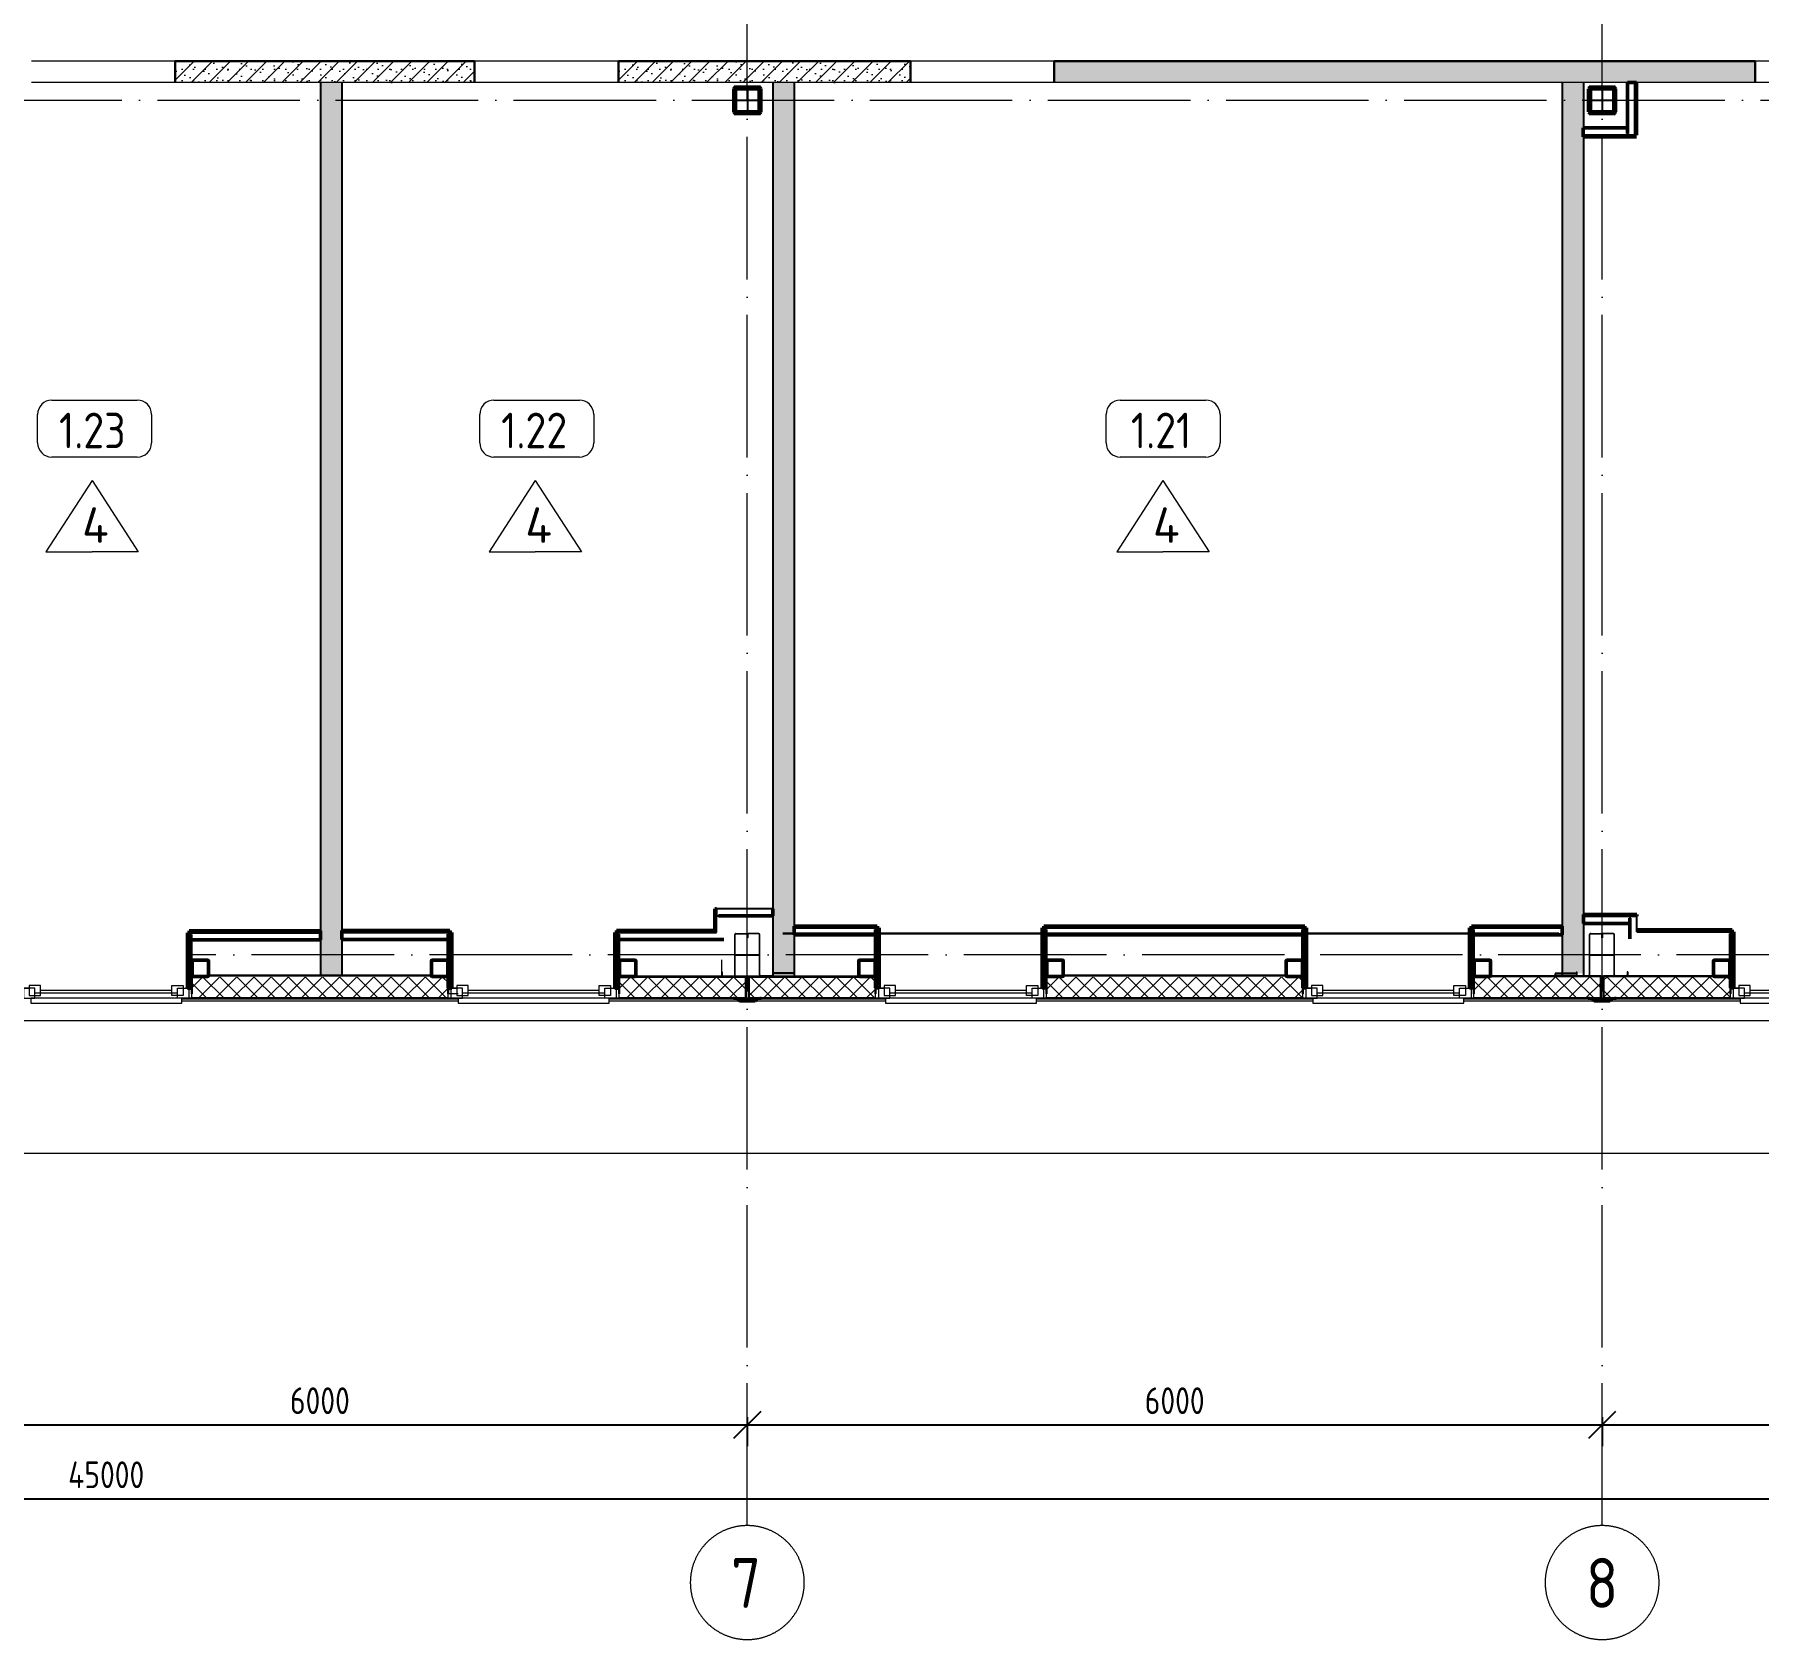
# Model space of a CAD drawing. Header units: millimetres. Extents: x 2559584 to 2748503, y -688364 to -611007.
# Drawn here: x 2702782 to 2714883, y -646354 to -635084 of the extents above; entities that cross this region are included whole.
import ezdxf

# ---------------------------------------------------------------- set-up
doc = ezdxf.new("R2010")
doc.units = ezdxf.units.MM
doc.header["$LTSCALE"] = 50
for name, pattern in [('_ШПТ__20_т__2_5__Линия сетки', [25, 20, -2.5, 0, -2.5]), ('CENTER', [50.8, 31.75, -6.35, 6.35, -6.35]), ('GOST2.303 5', [24, 20, -1.5, 1, -1.5]), ('невидимаяX2', [19.05, 12.7, -6.35])]:
    doc.linetypes.add(name, pattern=pattern)
doc.layers.get('Defpoints').update_dxf_attribs({"color": 4})
for name, color, linetype in [('_1-1_ Внутренние стены', 7, 'Continuous'), ('расположение плит', 7, 'Continuous'), ('фундаменты кж', 7, 'Continuous')]:
    doc.layers.add(name, color=color, linetype=linetype)
for name, color, linetype, lineweight in [('A-Wall', 113, 'Continuous', 50), ('G-ANNO-TTLB', 7, 'Continuous', 30), ('Марки помещений', 7, 'Continuous', 20), ('Обобщенные модели', 7, 'Continuous', 18), ('ОСИ', 251, 'CENTER', 18), ('Перекрытия', 7, 'Continuous', 18), ('Размерные', 45, 'Continuous', 15), ('Размеры', 7, 'Continuous', 9), ('Средние', 142, 'Continuous', 30), ('Стены', 7, 'Continuous', 18), ('Стены разрез', 7, 'Continuous', 30), ('Стены штриховка', 7, 'Continuous', 30), ('Типовые аннотации', 7, 'Continuous', 18)]:
    doc.layers.add(name, color=color, linetype=linetype, lineweight=lineweight)
doc.layers.add('Вспомогательные', color=6, linetype='Continuous', plot=False)
for name, color, linetype, lineweight, true_color in [('Каркас несущий', 7, 'Continuous', 18, 0x800040), ('Каркас_Импост', 7, 'Continuous', 9, 0x804000), ('Несущие колонны', 7, 'Continuous', 18, 0x800040), ('Окна', 7, 'Continuous', 9, 0x0080c0), ('Отлив', 7, 'Continuous', 9, 0x008080), ('Скрытые грани', 7, 'Continuous', 18, 0x800040)]:
    doc.layers.add(name, color=color, linetype=linetype, lineweight=lineweight, true_color=true_color)
doc.styles.add('GOST 2.304 type A', font='isocpeur.ttf')
doc.styles.add('GOST Common', font='GOST_Common.ttf', dxfattribs={"width": 0.9, "height": 350})
doc.styles.add('GOST Common_1', font='GOST_Common.ttf', dxfattribs={"width": 0.9, "height": 250})
doc.styles.add('ГОСТ 2.304', font='CS_Gost2304.shx')
doc.dimstyles.new('СПДС', dxfattribs={"dimscale": 100, "dimtxt": 2.5, "dimasz": 2.5, "dimexe": 2, "dimexo": 0.625, "dimgap": 1, "dimtad": 1, "dimdec": 0, "dimtxsty": 'ГОСТ 2.304', "dimblk": 'OBLIQUE', "dimblk1": 'OBLIQUE', "dimblk2": 'OBLIQUE', "dimcen": 2.5, "dimdle": 2, "dimadec": 0, "dimazin": 2, "dimtfac": 0.75, "dimtdec": 4, "dimtmove": 1, "dimatfit": 3, "dimfxl": 1, "dimtfill": 1, "dimtolj": 1, "dimarcsym": 1})
pattern_1 = [(45, (0, -30), (-60.10408, 60.10408), []), (135, (0, -30), (-60.10408, -60.10408), [])]
pattern_2 = [(45, (0, 0), (-106.066, 106.066), [])]

# ---------------------------------------------------------------- blocks, each defined once
blk = doc.blocks.new('102_Окно_1Створка_Ф_ГОСТ23166-99 - 1160х1750_1170_h-1445330-_О__L1_0_000_')
at = {"layer": 'Каркас_Импост', "color": 7, "lineweight": 18}
for p, q in [((-638.1, 475), (-638.1, 405)), ((-638.1, 475), (-603.1, 475)), ((-638.1, 405), (-603.1, 405)), ((-618.1, 475), (-538.1, 475)), ((-618.1, 405), (-618.1, 475)), ((-618.1, 475), (-538.1, 475)), ((-618.1, 405), (-618.1, 475)), ((-538.1, 405), (-618.1, 405)), ((-578.1, 405), (-618.1, 405)), ((-578.1, 385), (-578.1, 455)), ((-578.1, 455), (-498.1, 455)), ((-498.1, 385), (-578.1, 385)), ((-538.1, 475), (-538.1, 405)), ((-538.1, 475), (-538.1, 455)), ((-538.1, 440), (461.9, 440)), ((-498.1, 455), (-498.1, 385)), ((-498.1, 420), (421.9, 420)), ((421.9, 455), (421.9, 385)), ((501.9, 455), (421.9, 455)), ((421.9, 385), (501.9, 385)), ((541.9, 475), (461.9, 475)), ((461.9, 475), (461.9, 405)), ((461.9, 475), (461.9, 455)), ((541.9, 475), (461.9, 475)), ((461.9, 405), (541.9, 405)), ((501.9, 385), (501.9, 455)), ((541.9, 405), (501.9, 405)), ((561.9, 475), (526.9, 475)), ((561.9, 405), (526.9, 405)), ((541.9, 405), (541.9, 475)), ((541.9, 405), (541.9, 475)), ((561.9, 475), (561.9, 405))]:
    blk.add_line(p, q, dxfattribs=at)
at = {"layer": 'Отлив', "color": 7}
for p, q in [((491.9, 510), (-568.1, 510)), ((-568.1, 510), (-568.1, 475)), ((491.9, 475), (491.9, 510)), ((-568.1, 475), (491.9, 475))]:
    blk.add_line(p, q, dxfattribs=at)
blk = doc.blocks.new('243_КолоннаНесущая_Труба_ГОСТ 30245-2003 - 120x120x5-1251786-_О__L1_0_000_')
at = {"layer": 'Несущие колонны', "color": 7, "lineweight": 40}
for p, q in [((-60, 51), (-60, -51)), ((-55, -51), (-55, 51)), ((51, 60), (-51, 60)), ((-51, 55), (51, 55)), ((55, 51), (55, -51)), ((60, -51), (60, 51)), ((51, -55), (-51, -55)), ((-51, -60), (51, -60))]:
    blk.add_line(p, q, dxfattribs=at)
for centre, radius, start, end in [((-51, 51), 9, 90, 180), ((-51, 51), 4, 90, 180), ((51, 51), 9, 0, 90), ((51, 51), 4, 0, 90), ((-51, -51), 9, 180, 270), ((-51, -51), 4, 180, 270), ((51, -51), 9, 270, 360), ((51, -51), 4, 270, 0)]:
    blk.add_arc(centre, radius, start, end, dxfattribs=at)
blk = doc.blocks.new('190_ФЭ_Стена_Стык вертикальный - ФЭ-C1_110-1292203-_О__L1_0_000_')
at = {"layer": 'Обобщенные модели', "lineweight": 9}
h = blk.add_hatch(dxfattribs=at)
h.set_pattern_fill('FP_4', color=256, style=0, pattern_type=2)
h.set_pattern_definition(pattern_2)
h.paths.add_polyline_path([(27055, -295), (27072, -278), (27072, -277), (27055, -294), (26945, -294), (26928, -277), (26928, -278), (26945, -295)], flags=0)
h.paths.add_polyline_path([(27097, -276), (27098, -275), (27088, -276)], flags=0)
h.paths.add_polyline_path([(26912, -276), (26912, -275), (26903, -276)], flags=0)
at = {"layer": 'Обобщенные модели', "lineweight": 40}
for p, q in [((26912, -275), (26902, -275)), ((26902, -275), (26902, -278)), ((26902, -278), (26928, -278)), ((26903, -277), (26903, -276)), ((26903, -276), (26912, -276)), ((26928, -277), (26903, -277)), ((26912, -276), (26912, -275)), ((26945, -294), (26928, -277)), ((26928, -278), (26945, -295)), ((27055, -294), (26945, -294)), ((26945, -295), (27055, -295)), ((27072, -277), (27055, -294)), ((27055, -295), (27072, -278)), ((27097, -277), (27072, -277)), ((27072, -278), (27098, -278)), ((27098, -275), (27088, -275)), ((27088, -275), (27088, -276)), ((27088, -276), (27097, -276)), ((27097, -276), (27097, -277)), ((27098, -278), (27098, -275))]:
    blk.add_line(p, q, dxfattribs=at)
blk = doc.blocks.new('190_ФЭ_Стена_Стык вертикальный - ФЭ-C1_110-V7-_О__L1_0_000_')
at = {"layer": 'Обобщенные модели', "lineweight": 9}
h = blk.add_hatch(dxfattribs=at)
h.set_pattern_fill('FP_4', color=256, style=0, pattern_type=2)
h.set_pattern_definition(pattern_2)
h.paths.add_polyline_path([(33055, -295), (33072, -278), (33072, -277), (33055, -294), (32945, -294), (32928, -277), (32928, -278), (32945, -295)], flags=0)
h.paths.add_polyline_path([(33097, -276), (33098, -275), (33088, -276)], flags=0)
h.paths.add_polyline_path([(32912, -276), (32912, -275), (32903, -276)], flags=0)
at = {"layer": 'Обобщенные модели', "lineweight": 40}
for p, q in [((32912, -275), (32902, -275)), ((32902, -275), (32902, -278)), ((32902, -278), (32928, -278)), ((32903, -277), (32903, -276)), ((32903, -276), (32912, -276)), ((32928, -277), (32903, -277)), ((32912, -276), (32912, -275)), ((32945, -294), (32928, -277)), ((32928, -278), (32945, -295)), ((33055, -294), (32945, -294)), ((32945, -295), (33055, -295)), ((33072, -277), (33055, -294)), ((33055, -295), (33072, -278)), ((33097, -277), (33072, -277)), ((33072, -278), (33098, -278)), ((33098, -275), (33088, -275)), ((33088, -275), (33088, -276)), ((33088, -276), (33097, -276)), ((33097, -276), (33097, -277)), ((33098, -278), (33098, -275))]:
    blk.add_line(p, q, dxfattribs=at)
blk = doc.blocks.new('Ось сетки - Круг_Ø8 мм-6577-_О__L1_0_000_')
at = {"layer": 'ОСИ', "lineweight": 20}
for start, end in [(360, 180), (180, 360)]:
    blk.add_arc((0, 0), 4, start, end, dxfattribs=at)
blk = doc.blocks.new('_Oblique')
at = {"color": 0, "linetype": 'ByBlock', "lineweight": -2}
blk.add_line((-0.5, -0.5), (0.5, 0.5), dxfattribs=at)
blk = doc.blocks.new('*D778')
at = {"layer": 'Defpoints', "color": 0, "ltscale": 75, "transparency": 16777216}
for p in [(0, -3720), (45000, -3720), (45000, -3820)]:
    blk.add_point(p, dxfattribs=at)
at = {"layer": 'Размеры', "color": 0, "lineweight": -2, "ltscale": 75, "transparency": 16777216}
for p, q in [((-150, -3820), (45150, -3820)), ((0, -3767), (0, -3970)), ((45000, -3767), (45000, -3970))]:
    blk.add_line(p, q, dxfattribs=at)
at = {"layer": 'Размеры', "color": 0, "lineweight": -2, "ltscale": 75, "transparency": 16777216, "xscale": 187.5, "yscale": 187.5, "zscale": 187.5, "rotation": 180}
blk.add_blockref('_Oblique', (0, -3820), dxfattribs=at)
at = {"layer": 'Размеры', "color": 0, "lineweight": -2, "ltscale": 75, "transparency": 16777216, "xscale": 187.5, "yscale": 187.5, "zscale": 187.5}
blk.add_blockref('_Oblique', (45000, -3820), dxfattribs=at)
at = {"layer": 'Размеры', "color": 0, "ltscale": 75, "transparency": 16777216, "insert": (22500, -3651), "char_height": 187.5, "width": 239.08, "attachment_point": 5, "style": 'ГОСТ 2.304', "bg_fill": 3, "box_fill_scale": 1.1, "bg_fill_color": 256, "bg_fill_true_color": 13158600, "bg_fill_transparency": 0}
blk.add_mtext('\\A1;45000', dxfattribs=at)
blk = doc.blocks.new('*D784')
at = {"layer": 'Defpoints', "color": 0, "ltscale": 75, "transparency": 16777216}
for p in [(21000, -3200), (27000, -3200), (27000, -3300)]:
    blk.add_point(p, dxfattribs=at)
at = {"layer": 'Размеры', "color": 0, "lineweight": -2, "ltscale": 75, "transparency": 16777216}
for p, q in [((21000, -3247), (21000, -3450)), ((27000, -3247), (27000, -3450)), ((20850, -3300), (27150, -3300))]:
    blk.add_line(p, q, dxfattribs=at)
at = {"layer": 'Размеры', "color": 0, "lineweight": -2, "ltscale": 75, "transparency": 16777216, "xscale": 187.5, "yscale": 187.5, "zscale": 187.5, "rotation": 180}
blk.add_blockref('_Oblique', (21000, -3300), dxfattribs=at)
at = {"layer": 'Размеры', "color": 0, "lineweight": -2, "ltscale": 75, "transparency": 16777216, "xscale": 187.5, "yscale": 187.5, "zscale": 187.5}
blk.add_blockref('_Oblique', (27000, -3300), dxfattribs=at)
at = {"layer": 'Размеры', "color": 0, "ltscale": 75, "transparency": 16777216, "insert": (24000, -3131), "char_height": 187.5, "width": 186.23, "attachment_point": 5, "style": 'ГОСТ 2.304', "bg_fill": 3, "box_fill_scale": 1.1, "bg_fill_color": 256, "bg_fill_true_color": 13158600, "bg_fill_transparency": 0}
blk.add_mtext('\\A1;6000', dxfattribs=at)
blk = doc.blocks.new('*D785')
at = {"layer": 'Defpoints', "color": 0, "ltscale": 75, "transparency": 16777216}
for p in [(27000, -3200), (33000, -3200), (33000, -3300)]:
    blk.add_point(p, dxfattribs=at)
at = {"layer": 'Размеры', "color": 0, "lineweight": -2, "ltscale": 75, "transparency": 16777216}
for p, q in [((27000, -3247), (27000, -3450)), ((33000, -3247), (33000, -3450)), ((26850, -3300), (33150, -3300))]:
    blk.add_line(p, q, dxfattribs=at)
at = {"layer": 'Размеры', "color": 0, "lineweight": -2, "ltscale": 75, "transparency": 16777216, "xscale": 187.5, "yscale": 187.5, "zscale": 187.5, "rotation": 180}
blk.add_blockref('_Oblique', (27000, -3300), dxfattribs=at)
at = {"layer": 'Размеры', "color": 0, "lineweight": -2, "ltscale": 75, "transparency": 16777216, "xscale": 187.5, "yscale": 187.5, "zscale": 187.5}
blk.add_blockref('_Oblique', (33000, -3300), dxfattribs=at)
at = {"layer": 'Размеры', "color": 0, "ltscale": 75, "transparency": 16777216, "insert": (30000, -3131), "char_height": 187.5, "width": 186.23, "attachment_point": 5, "style": 'ГОСТ 2.304', "bg_fill": 3, "box_fill_scale": 1.1, "bg_fill_color": 256, "bg_fill_true_color": 13158600, "bg_fill_transparency": 0}
blk.add_mtext('\\A1;6000', dxfattribs=at)
blk = doc.blocks.new('*D786')
at = {"layer": 'Defpoints', "color": 0, "ltscale": 75, "transparency": 16777216}
for p in [(33000, -3200), (39000, -3200), (39000, -3300)]:
    blk.add_point(p, dxfattribs=at)
at = {"layer": 'Размеры', "color": 0, "lineweight": -2, "ltscale": 75, "transparency": 16777216}
for p, q in [((33000, -3247), (33000, -3450)), ((39000, -3247), (39000, -3450)), ((32850, -3300), (39150, -3300))]:
    blk.add_line(p, q, dxfattribs=at)
at = {"layer": 'Размеры', "color": 0, "lineweight": -2, "ltscale": 75, "transparency": 16777216, "xscale": 187.5, "yscale": 187.5, "zscale": 187.5, "rotation": 180}
blk.add_blockref('_Oblique', (33000, -3300), dxfattribs=at)
at = {"layer": 'Размеры', "color": 0, "lineweight": -2, "ltscale": 75, "transparency": 16777216, "xscale": 187.5, "yscale": 187.5, "zscale": 187.5}
blk.add_blockref('_Oblique', (39000, -3300), dxfattribs=at)
at = {"layer": 'Размеры', "color": 0, "ltscale": 75, "transparency": 16777216, "insert": (36000, -3131), "char_height": 187.5, "width": 186.23, "attachment_point": 5, "style": 'ГОСТ 2.304', "bg_fill": 3, "box_fill_scale": 1.1, "bg_fill_color": 256, "bg_fill_true_color": 13158600, "bg_fill_transparency": 0}
blk.add_mtext('\\A1;6000', dxfattribs=at)
blk = doc.blocks.new('050_Марка_Помещение_ОдноЗначение - Номер в прямоугольнике-676399-_О__L1_0_000_')
at = {"layer": 'Типовые аннотации', "color": 0, "lineweight": 9}
for p, q in [((-3, 2), (3, 2)), ((-4, -1), (-4, 1)), ((4, 1), (4, -1)), ((3, -2), (-3, -2))]:
    blk.add_line(p, q, dxfattribs=at)
for centre, start, end in [((-3, 1), 90, 180), ((3, 1), 360, 90), ((-3, -1), 180, 270), ((3, -1), 270, 0)]:
    blk.add_arc(centre, 1, start, end, dxfattribs=at)
blk = doc.blocks.new('к4')
at = {"color": 0, "linetype": 'Continuous', "lineweight": 60, "ltscale": 150}
for p, q in [((4150608, 536606), (4150608, 536766)), ((4150613, 536606), (4150613, 536766)), ((4150618, 536776), (4150778, 536776)), ((4150618, 536771), (4150778, 536771)), ((4150783, 536766), (4150783, 536606)), ((4150788, 536766), (4150788, 536606)), ((4150778, 536601), (4150618, 536601)), ((4150778, 536596), (4150618, 536596))]:
    blk.add_line(p, q, dxfattribs=at)
at = {"color": 0, "linetype": 'GOST2.303 5', "lineweight": 25, "ltscale": 150}
for p, q in [((4150698, 536778), (4150698, 536594)), ((4150606, 536686), (4150790, 536686))]:
    blk.add_line(p, q, dxfattribs=at)
at = {"color": 0, "linetype": 'Continuous', "lineweight": 60, "ltscale": 150}
for centre, radius, start, end in [((4150618, 536766), 10, 90, 180), ((4150618, 536766), 5, 90, 180), ((4150778, 536766), 10, 0, 90), ((4150778, 536766), 5, 0, 90), ((4150618, 536606), 10, 180, 270), ((4150618, 536606), 5, 180, 270), ((4150778, 536606), 5, 270, 0), ((4150778, 536606), 10, 270, 0)]:
    blk.add_arc(centre, radius, start, end, dxfattribs=at)
at = {"layer": 'Вспомогательные', "color": 0, "ltscale": 10}
blk.add_line((4150613, 536686), (4150783, 536686), dxfattribs=at)
blk = doc.blocks.new('к3')
at = {"color": 0, "linetype": 'ByBlock', "lineweight": -2, "ltscale": 200}
for p, q in [((4147418, 542806), (4147418, 542828)), ((4147418, 542806), (4147421, 542806)), ((4147421, 542806), (4147421, 542828)), ((4147426, 542836), (4147505, 542836)), ((4147426, 542833), (4147505, 542833)), ((4147510, 542828), (4147510, 542544)), ((4147513, 542828), (4147513, 542544)), ((4147683, 542828), (4147683, 542544)), ((4147686, 542828), (4147686, 542544)), ((4147770, 542836), (4147691, 542836)), ((4147770, 542833), (4147691, 542833)), ((4147775, 542806), (4147775, 542828)), ((4147778, 542806), (4147775, 542806)), ((4147778, 542806), (4147778, 542828)), ((4147518, 542539), (4147589, 542539)), ((4147518, 542536), (4147589, 542536)), ((4147594, 542544), (4147594, 542567)), ((4147594, 542567), (4147597, 542567)), ((4147597, 542544), (4147597, 542567)), ((4147599, 542544), (4147599, 542567)), ((4147602, 542567), (4147599, 542567)), ((4147602, 542544), (4147602, 542567)), ((4147678, 542539), (4147607, 542539)), ((4147678, 542536), (4147607, 542536))]:
    blk.add_line(p, q, dxfattribs=at)
for centre, radius, start, end in [((4147426, 542828), 8, 90, 180), ((4147426, 542828), 5, 90, 180), ((4147505, 542828), 8, 0, 90), ((4147505, 542828), 5, 0, 90), ((4147691, 542828), 8, 90, 180), ((4147691, 542828), 5, 90, 180), ((4147770, 542828), 8, 0, 90), ((4147770, 542828), 5, 0, 90), ((4147518, 542544), 8, 180, 270), ((4147518, 542544), 5, 180, 270), ((4147589, 542544), 8, 270, 0), ((4147589, 542544), 5, 270, 0), ((4147607, 542544), 8, 180, 270), ((4147607, 542544), 5, 180, 270), ((4147678, 542544), 5, 270, 0), ((4147678, 542544), 8, 270, 0)]:
    blk.add_arc(centre, radius, start, end, dxfattribs=at)
at = {"layer": 'Вспомогательные', "color": 0, "ltscale": 10}
for p, q in [((4147690, 542836), (4147505, 542836)), ((4147683, 542686), (4147513, 542686))]:
    blk.add_line(p, q, dxfattribs=at)
blk = doc.blocks.new('*U678')
at = {"layer": 'A-Wall', "linetype": 'Continuous', "lineweight": 18}
h = blk.add_hatch(dxfattribs=at)
h.set_pattern_fill('', color=30, scale=300, angle=180, style=0, pattern_type=0)
h.set_pattern_definition([])
h.paths.add_polyline_path([(-12, 12), (0, 0), (361, 0), (361, 12)], flags=0)
at = {"layer": 'A-Wall', "color": 8, "linetype": 'Continuous', "lineweight": 50}
for p, q in [((361, 12), (-12, 12)), ((361, -50), (361, 12)), ((50, -50), (361, -50))]:
    blk.add_line(p, q, dxfattribs=at)
at = {"layer": 'A-Wall', "color": 11, "linetype": 'Continuous', "lineweight": 25}
for p, q in [((361, 0), (0, 0)), ((0, 0), (0, -50)), ((0, 0), (361, 0))]:
    blk.add_line(p, q, dxfattribs=at)
blk = doc.blocks.new('*U679')
at = {"layer": 'A-Wall', "linetype": 'Continuous', "lineweight": 18}
h = blk.add_hatch(dxfattribs=at)
h.set_pattern_fill('', color=30, scale=300, angle=-270, style=0, pattern_type=0)
h.set_pattern_definition([])
h.paths.add_polyline_path([(369, 12), (0, 12), (0, 0), (369, 0)], flags=0)
at = {"layer": 'A-Wall', "color": 8, "linetype": 'Continuous', "lineweight": 50}
for p, q in [((369, 12), (0, 12)), ((0, 12), (0, -50)), ((369, 0), (369, 12)), ((0, -50), (357, -50))]:
    blk.add_line(p, q, dxfattribs=at)
at = {"layer": 'A-Wall', "color": 11, "linetype": 'Continuous', "lineweight": 25}
for p, q in [((369, 0), (0, 0)), ((0, 0), (369, 0)), ((369, -50), (369, 0)), ((357, -50), (369, -50))]:
    blk.add_line(p, q, dxfattribs=at)
blk = doc.blocks.new('План')
at = {"layer": '_1-1_ Внутренние стены', "linetype": 'Continuous', "lineweight": 0}
h = blk.add_hatch(dxfattribs=at)
h.set_pattern_fill('ГАЗОБЕТОН_0004', color=8, style=0, pattern_type=2)
h.set_pattern_definition([(45, (66116.71, -4400.17), (-63.63961, 63.63961), []), (90, (66053.07, -4336.53), (-81, 0), [0, -54, 0, -81]), (155, (66116.71, -4272.89), (34.23208, 73.41093), [0, -39.6, 0, -68.4])])
h.paths.add_polyline_path([(22985, 6275), (22985, 6125), (25085, 6125), (25085, 6275)])
h = blk.add_hatch(dxfattribs=at)
h.set_pattern_fill('ГАЗОБЕТОН_0004', color=8, style=0, pattern_type=2)
h.set_pattern_definition([(45, (69226.71, -4400.17), (-63.63961, 63.63961), []), (90, (69163.07, -4336.53), (-81, 0), [0, -54, 0, -81]), (155, (69226.71, -4272.89), (34.23208, 73.41093), [0, -39.6, 0, -68.4])])
h.paths.add_polyline_path([(26095, 6275), (26095, 6125), (28145, 6125), (28145, 6275)])
h = blk.add_hatch(dxfattribs=at)
h.set_pattern_fill('ГАЗОБЕТОН_0004', color=8, style=0, pattern_type=2)
h.set_pattern_definition([(45, (72286.71, -4400.17), (-63.63961, 63.63961), []), (90, (72223.07, -4336.53), (-81, 0), [0, -54, 0, -81]), (155, (72286.71, -4272.89), (34.23208, 73.41093), [0, -39.6, 0, -68.4])])
h.paths.add_polyline_path([(29155, 6275), (29155, 6125), (34075, 6125), (34075, 6275)])
h = blk.add_hatch(dxfattribs=at)
h.set_pattern_fill('ГАЗОБЕТОН_0004', color=8, style=0, pattern_type=2)
h.set_pattern_definition([(45, (67086.71, -7543.17), (-63.63961, 63.63961), []), (90, (67023.07, -7479.53), (-81, 0), [0, -54, 0, -81]), (155, (67086.71, -7415.89), (34.23208, 73.41093), [0, -39.6, 0, -68.4])])
h.paths.add_polyline_path([(24004.8, -146), (24004.8, 6125), (24154.8, 6125), (24154.8, -146)])
h = blk.add_hatch(dxfattribs=at)
h.set_pattern_fill('ГАЗОБЕТОН_0004', color=8, style=0, pattern_type=2)
h.set_pattern_definition([(45, (70311.71, -7527.17), (-63.63961, 63.63961), []), (90, (70248.07, -7463.53), (-81, 0), [0, -54, 0, -81]), (155, (70311.71, -7399.89), (34.23208, 73.41093), [0, -39.6, 0, -68.4])])
h.paths.add_polyline_path([(27180, -130), (27180, 6125), (27330, 6125), (27330, -130)])
h = blk.add_hatch(dxfattribs=at)
h.set_pattern_fill('ГАЗОБЕТОН_0004', color=8, style=0, pattern_type=2)
h.set_pattern_definition([(45, (75801.71, -7527.17), (-63.63961, 63.63961), []), (90, (75738.07, -7463.53), (-81, 0), [0, -54, 0, -81]), (155, (75801.71, -7399.89), (34.23208, 73.41093), [0, -39.6, 0, -68.4])])
h.paths.add_polyline_path([(32719.4, -130), (32719.4, 6125), (32869.4, 6125), (32869.4, -130)])
at = {"layer": 'A-Wall', "linetype": 'Continuous', "lineweight": 18}
h = blk.add_hatch(dxfattribs=at)
h.set_pattern_fill('', color=30, scale=300, style=0, pattern_type=0)
h.set_pattern_definition([])
h.paths.add_polyline_path([(26771.7, 322.5), (26771.7, 157.6), (26784.2, 157.6), (26784.2, 322.5)], flags=0)
h = blk.add_hatch(dxfattribs=at)
h.set_pattern_fill('', color=30, scale=300, style=0, pattern_type=0)
h.set_pattern_definition([])
h.paths.add_polyline_path([(33244.5, 282.8), (32869.4, 282.8), (32869.4, 270.3), (33244.5, 270.3)], flags=0)
h = blk.add_hatch(dxfattribs=at)
h.set_pattern_fill('', color=30, scale=300, style=0, pattern_type=0)
h.set_pattern_definition([])
h.paths.add_polyline_path([(23082.5, 167.3), (23082.5, 154.8), (24004.8, 154.8), (24004.8, 167.3)], flags=0)
h = blk.add_hatch(dxfattribs=at)
h.set_pattern_fill('', color=30, scale=300, style=0, pattern_type=0)
h.set_pattern_definition([])
h.paths.add_polyline_path([(24154.8, 170.1), (24154.8, 157.6), (24912.5, 157.6), (24912.5, 170.1)], flags=0)
h = blk.add_hatch(dxfattribs=at)
h.set_pattern_fill('', color=30, scale=300, style=0, pattern_type=0)
h.set_pattern_definition([])
h.paths.add_polyline_path([(26779.5, 165.4), (26771.7, 170.1), (26082.3, 170.1), (26082.3, 157.6), (26784.2, 157.6), (26784.2, 170.1)], flags=0)
h = blk.add_hatch(dxfattribs=at)
h.set_pattern_fill('', color=30, scale=300, style=0, pattern_type=0)
h.set_pattern_definition([])
h.paths.add_polyline_path([(27330, 201.7), (27330, 189.2), (27912.5, 189.2), (27912.5, 201.7)], flags=0)
h = blk.add_hatch(dxfattribs=at)
h.set_pattern_fill('', color=30, scale=300, style=0, pattern_type=0)
h.set_pattern_definition([])
h.paths.add_polyline_path([(29082.3, 201.7), (29082.3, 189.2), (30912.5, 189.2), (30912.5, 201.7)], flags=0)
h = blk.add_hatch(dxfattribs=at)
h.set_pattern_fill('', color=30, scale=300, style=0, pattern_type=0)
h.set_pattern_definition([])
h.paths.add_polyline_path([(32082.3, 201.7), (32082.3, 189.2), (32719.4, 189.2), (32719.4, 201.7)], flags=0)
h = blk.add_hatch(dxfattribs=at)
h.set_pattern_fill('', color=30, scale=300, style=0, pattern_type=0)
h.set_pattern_definition([])
h.paths.add_polyline_path([(33912.5, 174.2), (33244.5, 174.2), (33244.5, 161.7), (33912.5, 161.7)], flags=0)
at = {"layer": 'Стены штриховка', "lineweight": 9}
h = blk.add_hatch(dxfattribs=at)
h.set_pattern_fill('FP_5', color=8, style=0, pattern_type=2)
h.set_pattern_definition(pattern_1)
h.paths.add_polyline_path([(26235.1, -303), (26990, -303), (26990, -157), (26100, -157), (26100, -303)], flags=0)
h.paths.add_polyline_path([(24900, -303), (24900, -157), (23100, -157), (23100, -303), (24787.8, -303)], flags=0)
h.paths.add_polyline_path([(21065.9, -303), (21900, -303), (21900, -157), (21010, -157), (21010, -303)], flags=0)
h = blk.add_hatch(dxfattribs=at)
h.set_pattern_fill('FP_5', color=8, style=0, pattern_type=2)
h.set_pattern_definition(pattern_1)
h.paths.add_polyline_path([(32990, -303), (32990, -157), (32100, -157), (32100, -303), (32851.7, -303)], flags=0)
h.paths.add_polyline_path([(30900, -303), (30900, -157), (29100, -157), (29100, -303), (30784, -303)], flags=0)
h.paths.add_polyline_path([(27475.7, -303), (27900, -303), (27900, -157), (27010, -157), (27010, -303), (27269, -303)], flags=0)
h = blk.add_hatch(dxfattribs=at)
h.set_pattern_fill('FP_5', color=8, style=0, pattern_type=2)
h.set_pattern_definition(pattern_1)
h.paths.add_polyline_path([(38100, -303), (38990, -303), (38990, -157), (38100, -157), (38100, -225.3)], flags=0)
h.paths.add_polyline_path([(36160, -303), (36900, -303), (36900, -157), (35100, -157), (35100, -303), (35953.3, -303)], flags=0)
h.paths.add_polyline_path([(33900, -303), (33900, -157), (33010, -157), (33010, -303), (33885.6, -303)], flags=0)
h = blk.add_hatch(dxfattribs=at)
h.set_pattern_fill('FP_4', color=8, style=0, pattern_type=2)
h.set_pattern_definition([(45, (0, -30), (-106.066, 106.066), [])])
h.paths.add_polyline_path([(32851.7, -305), (32990, -305), (32990, -303), (32100, -303), (32100, -305), (32645, -305)], flags=0)
h.paths.add_polyline_path([(30577.3, -305), (30900, -305), (30900, -303), (29100, -303), (29100, -305), (30370.5, -305)], flags=0)
h.paths.add_polyline_path([(27889.3, -305), (27900, -305), (27900, -303), (27010, -303), (27010, -305), (27682.5, -305)], flags=0)
at = {"color": 8}
for p, q in [((22985, 6175), (22985, 6195)), ((26095, 6175), (26095, 6195)), ((28145, 6195), (28145, 6175)), ((29155, 6175), (29155, 6195)), ((34075, 6195), (34075, 6175)), ((24004.8, 6125), (24004.8, -146)), ((24154.8, 6125), (24154.8, -146)), ((27180, 6125), (27180, -146)), ((27330, 6125), (27330, -146)), ((32719.4, 6125), (32719.4, -146)), ((32869.4, 6125), (32869.4, -146)), ((27330, -130), (27305, -130)), ((32820, -131), (32795, -131))]:
    blk.add_line(p, q, dxfattribs=at)
at = {"layer": 'A-Wall', "color": 0, "linetype": 'Continuous', "lineweight": 50}
for p, q in [((26771.7, 322.5), (26771.7, 157.6)), ((26784.2, 322.5), (26771.7, 322.5)), ((26796.7, 272.5), (27180, 272.5)), ((33244.5, 282.8), (32869.4, 282.8)), ((33194.5, 257.8), (33194.5, 111.7)), ((33244.5, 270.3), (33244.5, 282.8)), ((23082.5, 154.8), (23070, 154.8)), ((23070, 154.8), (23070, -235)), ((24004.8, 167.3), (23082.5, 167.3)), ((23082.5, 167.3), (23082.5, 104.8)), ((23095, -235), (23095, 142.3)), ((24912.5, 170.1), (24154.8, 170.1)), ((24900, 145.1), (24900, -235)), ((24912.5, 157.6), (24912.5, 170.1)), ((24925, 157.6), (24912.5, 157.6)), ((24925, -235), (24925, 157.6)), ((26069.8, 157.6), (26069.8, -235)), ((26771.7, 170.1), (26082.3, 170.1)), ((26082.3, 170.1), (26082.3, 107.6)), ((26094.8, -235), (26094.8, 145.1)), ((27912.5, 201.7), (27330, 201.7)), ((27900, 176.7), (27900, -233)), ((27912.5, 189.2), (27912.5, 201.7)), ((27925, 189.2), (27912.5, 189.2)), ((27925, -233), (27925, 189.2)), ((29069.8, 189.2), (29069.8, -233)), ((30912.5, 201.7), (29082.3, 201.7)), ((29094.8, -233), (29094.8, 176.7)), ((30900, 176.7), (30900, -233)), ((30925, -233), (30925, 189.2)), ((32069.8, 189.2), (32069.8, -233)), ((32719.4, 201.7), (32082.3, 201.7)), ((32094.8, -233), (32094.8, 176.7)), ((32869.4, 220.3), (33194.5, 220.3)), ((33912.5, 174.2), (33244.5, 174.2)), ((33900, 149.2), (33900, -233)), ((33912.5, 161.7), (33912.5, 174.2)), ((33925, 161.7), (33912.5, 161.7)), ((33925, -233), (33925, 161.7))]:
    blk.add_line(p, q, dxfattribs=at)
at = {"layer": 'A-Wall', "color": 0, "linetype": 'Continuous', "lineweight": 25}
for p, q in [((26784.2, 157.6), (26784.2, 322.5)), ((26784.2, 322.5), (26784.2, 272.5)), ((27180, 322.5), (26784.2, 322.5)), ((26784.2, 272.5), (26796.7, 272.5)), ((33244.5, 270.3), (32869.4, 270.3)), ((32869.4, 270.3), (33244.5, 270.3)), ((33244.5, 270.3), (33194.5, 270.3)), ((33194.5, 270.3), (33194.5, 257.8)), ((33244.5, 161.7), (33244.5, 270.3)), ((24004.8, 154.8), (23082.5, 154.8)), ((23082.5, 154.8), (24004.8, 154.8)), ((23095, 154.8), (23082.5, 154.8)), ((23082.5, 154.8), (23082.5, -235)), ((23082.5, -235), (23082.5, 154.8)), ((23095, 142.3), (23095, 154.8)), ((24912.5, 157.6), (24154.8, 157.6)), ((24154.8, 157.6), (24912.5, 157.6)), ((24912.5, 157.6), (24900, 157.6)), ((24900, 157.6), (24900, 145.1)), ((24912.5, 157.6), (24900, 157.6)), ((24912.5, -235), (24912.5, 157.6)), ((26784.2, 157.6), (26082.3, 157.6)), ((26082.3, 157.6), (26784.2, 157.6)), ((26094.8, 157.6), (26082.3, 157.6)), ((26082.3, 157.6), (26082.3, -235)), ((26082.3, -235), (26082.3, 157.6)), ((26094.8, 145.1), (26094.8, 157.6)), ((27912.5, 189.2), (27330, 189.2)), ((27330, 189.2), (27912.5, 189.2)), ((27912.5, 189.2), (27900, 189.2)), ((27900, 189.2), (27900, 176.7)), ((27912.5, 189.2), (27900, 189.2)), ((27912.5, -233), (27912.5, 189.2)), ((30912.5, 189.2), (29082.3, 189.2)), ((29082.3, 189.2), (30912.5, 189.2)), ((29082.3, 189.2), (29082.3, -233)), ((29082.3, -233), (29082.3, 189.2)), ((30912.5, -233), (30912.5, 189.2)), ((30912.5, 139.2), (30912.5, -233)), ((32719.4, 189.2), (32082.3, 189.2)), ((32082.3, 189.2), (32719.4, 189.2)), ((32082.3, 189.2), (32082.3, -233)), ((32082.3, -233), (32082.3, 189.2)), ((33244.5, 161.7), (33912.5, 161.7)), ((33912.5, 161.7), (33900, 161.7)), ((33900, 161.7), (33900, 149.2)), ((33912.5, 161.7), (33900, 161.7)), ((33912.5, -233), (33912.5, 161.7))]:
    blk.add_line(p, q, dxfattribs=at)
at = {"layer": 'A-Wall', "color": 8, "linetype": 'Continuous', "lineweight": 50}
for p, q in [((27180, 272.5), (27180, 322.5)), ((32869.4, 282.8), (32869.4, 220.3)), ((24004.8, 104.8), (24004.8, 167.3)), ((24154.8, 170.1), (24154.8, 107.6)), ((26082.3, 157.6), (26069.8, 157.6)), ((27330, 201.7), (27330, 139.2)), ((27330, 139.2), (27912.5, 139.2)), ((29082.3, 189.2), (29069.8, 189.2)), ((29082.3, 201.7), (29082.3, 139.2)), ((29082.3, 139.2), (30912.5, 139.2)), ((30912.5, 189.2), (30912.5, 201.7)), ((30925, 189.2), (30912.5, 189.2)), ((32082.3, 189.2), (32069.8, 189.2)), ((32082.3, 201.7), (32082.3, 139.2)), ((32082.3, 139.2), (32719.4, 139.2)), ((32719.4, 139.2), (32719.4, 201.7)), ((23082.5, 104.8), (24004.8, 104.8)), ((24154.8, 107.6), (24912.5, 107.6)), ((26082.3, 107.6), (26834.2, 107.6)), ((23070, -235), (23095, -235)), ((24900, -235), (24925, -235)), ((26069.8, -235), (26094.8, -235)), ((27900, -233), (27925, -233)), ((29069.8, -233), (29094.8, -233)), ((30900, -233), (30925, -233)), ((32069.8, -233), (32094.8, -233)), ((33900, -233), (33925, -233))]:
    blk.add_line(p, q, dxfattribs=at)
at = {"layer": 'A-Wall', "color": 11, "linetype": 'Continuous', "lineweight": 25}
for p, q in [((26771.7, 157.6), (26784.2, 157.6)), ((26784.2, 157.6), (26784.2, 170.1)), ((27912.5, 139.2), (27912.5, -233)), ((29094.8, 189.2), (29082.3, 189.2)), ((29094.8, 176.7), (29094.8, 189.2)), ((30912.5, 189.2), (30900, 189.2)), ((30900, 189.2), (30900, 176.7)), ((30912.5, 189.2), (30900, 189.2)), ((32094.8, 189.2), (32082.3, 189.2)), ((32094.8, 176.7), (32094.8, 189.2)), ((33244.5, 174.2), (33244.5, 161.7)), ((24912.5, 107.6), (24912.5, -235)), ((33912.5, 111.7), (33912.5, -233))]:
    blk.add_line(p, q, dxfattribs=at)
at = {"layer": 'G-ANNO-TTLB', "color": 8, "lineweight": 9}
for p, q in [((22400.5, 3330.3), (22077, 2829.8)), ((22400.5, 3330.3), (22724, 2829.8)), ((25511.6, 3330.3), (25188.1, 2829.8)), ((25511.6, 3330.3), (25835.1, 2829.8)), ((29917.2, 3330.3), (29593.7, 2829.8)), ((29917.2, 3330.3), (30240.7, 2829.8)), ((22077, 2829.8), (22400.5, 2829.8)), ((22724, 2829.8), (22400.5, 2829.8)), ((25188.1, 2829.8), (25511.6, 2829.8)), ((25835.1, 2829.8), (25511.6, 2829.8)), ((29593.7, 2829.8), (29917.2, 2829.8)), ((30240.7, 2829.8), (29917.2, 2829.8))]:
    blk.add_line(p, q, dxfattribs=at)
at = {"layer": 'Каркас несущий', "color": 8}
for p, q in [((26820, -35), (26820, -44)), ((26820, -44), (26820, -146)), ((26820, -146), (26820, -155))]:
    blk.add_line(p, q, dxfattribs=at)
at = {"layer": 'Обобщенные модели', "color": 8}
for p, q in [((24970, -305.1), (23030, -305.1)), ((24970, -307.7), (23030, -307.7)), ((24970, -310.6), (23030, -310.6)), ((24970, -324.9), (23030, -324.9)), ((26902.1, -305.1), (26030, -305.1)), ((26902.3, -307.7), (26030, -307.7)), ((26930.8, -310.6), (26030, -310.6)), ((26945, -324.9), (26030, -324.9)), ((27088, -305.1), (26912, -305.1)), ((27070.9, -307.7), (26929.1, -307.7)), ((27068, -310.6), (26932, -310.6)), ((27970, -324.9), (27055, -324.9)), ((27970, -310.6), (27069.2, -310.6)), ((27970, -307.7), (27097.7, -307.7)), ((27970, -305.1), (27097.9, -305.1)), ((30970, -305.1), (29030, -305.1)), ((30970, -307.7), (29030, -307.7)), ((30970, -310.6), (29030, -310.6)), ((30970, -324.9), (29030, -324.9)), ((32902.1, -305.1), (32030, -305.1)), ((32902.3, -307.7), (32030, -307.7)), ((32930.8, -310.6), (32030, -310.6)), ((32945, -324.9), (32030, -324.9)), ((33088, -305.1), (32912, -305.1)), ((33070.9, -307.7), (32929.1, -307.7)), ((33068, -310.6), (32932, -310.6)), ((33970, -324.9), (33055, -324.9)), ((33970, -310.6), (33069.2, -310.6)), ((33970, -307.7), (33097.7, -307.7)), ((33970, -305.1), (33097.9, -305.1)), ((45488.1, -463.1), (20000, -463.1))]:
    blk.add_line(p, q, dxfattribs=at)
at = {"layer": 'ОСИ', "color": 8, "linetype": '_ШПТ__20_т__2_5__Линия сетки'}
for p, q in [((27000, -4008), (27000, 13323)), ((33000, -4008), (33000, 10590)), ((47022, 0), (23067.8, 0))]:
    blk.add_line(p, q, dxfattribs=at)
at = {"layer": 'ОСИ', "color": 0, "linetype": '_ШПТ__20_т__2_5__Линия сетки'}
blk.add_line((-4642.5, 6000), (47022, 6000), dxfattribs=at)
at = {"layer": 'Перекрытия', "color": 8}
for p, q in [((26990, -155), (27010, -155)), ((27180, -150), (27180, -130)), ((27330, -130), (27330, -150)), ((32820, -131), (32820, -151)), ((32990, -155), (33010, -155)), ((46395, -1395), (20565, -1395))]:
    blk.add_line(p, q, dxfattribs=at)
at = {"layer": 'Скрытые грани', "color": 8}
for p, q in [((24781.7, -150), (23218.3, -150)), ((26862.8, -150), (26218.3, -150)), ((33781.7, -150), (33137.2, -150))]:
    blk.add_line(p, q, dxfattribs=at)
at = {"layer": 'Средние', "color": 8, "linetype": 'CENTER', "ltscale": 20}
blk.add_line((27250, 150), (32695, 150), dxfattribs=at)
at = {"layer": 'Стены', "color": 8, "linetype": 'невидимаяX2', "ltscale": 10}
for p, q in [((22985, 6275), (21975, 6275)), ((26095, 6275), (25085, 6275)), ((29155, 6275), (28145, 6275)), ((35085, 6275), (34075, 6275)), ((22985, 6125), (21975, 6125)), ((26095, 6125), (25085, 6125)), ((29155, 6125), (28145, 6125)), ((35085, 6125), (34075, 6125))]:
    blk.add_line(p, q, dxfattribs=at)
at = {"layer": 'Стены', "color": 8, "lineweight": 18}
for p, q in [((25085, 6275), (22985, 6275)), ((28145, 6275), (26095, 6275)), ((32310, 6275), (29155, 6275)), ((34075, 6275), (32310, 6275)), ((25085, 6125), (22985, 6125)), ((28145, 6125), (26095, 6125)), ((34075, 6125), (29155, 6125))]:
    blk.add_line(p, q, dxfattribs=at)
at = {"layer": 'Стены', "color": 8}
for p, q in [((23100, -305.1), (23030, -305.1)), ((24970, -275), (24900, -275)), ((26100, -305), (26030, -305)), ((27970, -305), (27900, -305)), ((29100, -305), (29030, -305)), ((30970, -305), (30900, -305)), ((32100, -305), (32030, -305)), ((33970, -305), (33900, -305))]:
    blk.add_line(p, q, dxfattribs=at)
at = {"layer": 'Стены разрез', "color": 8}
for p, q in [((25085, 6275), (22985, 6275)), ((22985, 6275), (22985, 6125)), ((25085, 6275), (22985, 6275)), ((25085, 6275), (22985, 6275)), ((25085, 6125), (25085, 6275)), ((28145, 6275), (26095, 6275)), ((26095, 6275), (26095, 6125)), ((28145, 6275), (26095, 6275)), ((28145, 6125), (28145, 6275)), ((29155, 6275), (29155, 6125)), ((32310, 6275), (29155, 6275)), ((34075, 6275), (32310, 6275)), ((34075, 6125), (34075, 6275)), ((24900, -35), (24900, 40)), ((26100, 40), (26100, -35)), ((27891, -35), (27900, -35)), ((29100, -35), (29109, -35)), ((30891, -35), (30900, -35)), ((33891, -5), (33900, -5)), ((23100, -125), (23100, -275)), ((24789, -146), (23211, -146)), ((24900, -125), (24891.1, -125)), ((24900, -275), (24900, -125)), ((26100, -125), (26100, -275)), ((26990, -155), (26211, -155)), ((26990, -305), (26990, -155)), ((27789, -155), (27010, -155)), ((27010, -155), (27010, -305)), ((27180, -130), (27330, -130)), ((27900, -275), (27900, -125)), ((29109, -125), (29100, -125)), ((29100, -125), (29100, -275)), ((30780, -146), (29211, -146)), ((30900, -275), (30900, -125)), ((32109, -125), (32100, -125)), ((32100, -125), (32100, -275)), ((32990, -151), (32211, -151)), ((32670, -131), (32820, -131)), ((32990, -305), (32990, -155)), ((33789, -151), (33010, -151)), ((33010, -155), (33010, -305)), ((33900, -125), (33891, -125)), ((33900, -275), (33900, -125)), ((23100, -305.1), (24900, -305.1)), ((26100, -305), (26990, -305)), ((27010, -305), (27900, -305)), ((29100, -305), (30900, -305)), ((32100, -305), (32990, -305)), ((33010, -305), (33900, -305))]:
    blk.add_line(p, q, dxfattribs=at)
at = {"layer": 'Стены штриховка', "color": 8, "lineweight": 9}
for p, q in [((24900, -148), (23100, -148)), ((26990, -150), (26100, -150)), ((27900, -150), (27010, -150)), ((30900, -148), (29100, -148)), ((32990, -153), (32100, -153)), ((33900, -153), (33010, -153)), ((24900, -303.1), (23100, -303.1)), ((26990, -303), (26100, -303)), ((27900, -303), (27010, -303)), ((30900, -303), (29100, -303)), ((32990, -303), (32100, -303)), ((33900, -303), (33010, -303))]:
    blk.add_line(p, q, dxfattribs=at)
at = {"layer": 'фундаменты кж', "color": 8}
blk.add_line((32670, -131), (32670, -151), dxfattribs=at)
at = {"layer": 'A-Wall', "color": 8, "linetype": 'Continuous', "lineweight": 50, "ltscale": 75}
for name, p, rotation in [('*U679', (33228.9, 6124.9), 270), ('*U678', (33228.9, 5755.9), 180)]:
    blk.add_blockref(name, p, dxfattribs=dict(at, rotation=rotation))
at = {"layer": 'Марки помещений', "color": 8, "xscale": 99.99999999999993, "yscale": 99.99999999999993, "zscale": 99.99999999999993}
for p in [(22418.3, 3694.6), (25521.7, 3694.6), (29918.1, 3694.6)]:
    blk.add_blockref('050_Марка_Помещение_ОдноЗначение - Номер в прямоугольнике-676399-_О__L1_0_000_', p, dxfattribs=at)
at = {"layer": 'Несущие колонны', "color": 8}
for p in [(23160, -95), (24840, -95), (26160, -95), (27840, -95), (29160, -95), (30840, -95), (32160, -95), (33840, -95)]:
    blk.add_blockref('243_КолоннаНесущая_Труба_ГОСТ 30245-2003 - 120x120x5-1251786-_О__L1_0_000_', p, dxfattribs=at)
at = {"layer": 'Обобщенные модели', "color": 8}
for name in ['190_ФЭ_Стена_Стык вертикальный - ФЭ-C1_110-1292203-_О__L1_0_000_', '190_ФЭ_Стена_Стык вертикальный - ФЭ-C1_110-V7-_О__L1_0_000_']:
    blk.add_blockref(name, (0, -30), dxfattribs=at)
at = {"layer": 'Окна', "color": 8, "rotation": 180}
for p in [(22461.9, 170), (25461.9, 170), (28461.9, 170), (31461.9, 170), (34461.9, 170)]:
    blk.add_blockref('102_Окно_1Створка_Ф_ГОСТ23166-99 - 1160х1750_1170_h-1445330-_О__L1_0_000_', p, dxfattribs=at)
at = {"layer": 'ОСИ', "color": 8, "lineweight": 20, "xscale": 99.99999999999993, "yscale": 99.99999999999993, "zscale": 99.99999999999993}
for p in [(27000, -4408), (33000, -4408)]:
    blk.add_blockref('Ось сетки - Круг_Ø8 мм-6577-_О__L1_0_000_', p, dxfattribs=at)
at = {"layer": 'Размерные', "color": 8}
for p in [(-4123697.8, -530686.2), (-4117697.8, -530686.2)]:
    blk.add_blockref('к4', p, dxfattribs=at)
at = {"layer": 'Размерные', "color": 8, "rotation": 180}
for p in [(4174597.8, 542686.2), (4180597.8, 542686.2)]:
    blk.add_blockref('к3', p, dxfattribs=at)
at = {"layer": 'G-ANNO-TTLB', "color": 8, "lineweight": 9, "char_height": 250, "width": 606.076, "attachment_point": 1, "style": 'GOST 2.304 type A'}
for insert in [(22330.2, 3142.3), (25441.3, 3142.3), (29846.9, 3142.3)]:
    blk.add_mtext('4', dxfattribs=dict(at, insert=insert))
at = {"layer": 'Марки помещений', "color": 8, "lineweight": 9, "char_height": 250, "attachment_point": 1, "style": 'GOST Common_1'}
for s, insert, width in [('1.23', (22168.4, 3806.7), 606.076), ('1.22', (25271.8, 3806.7), 606.076), ('1.21', (29692.1, 3806.7), 548.354)]:
    blk.add_mtext(s, dxfattribs=dict(at, insert=insert, width=width))
at = {"layer": 'ОСИ', "color": 8, "char_height": 350, "width": 274.177, "attachment_point": 1, "style": 'GOST Common'}
for s, insert in [('\\fGOST Common|b0|i0|c204|p34|;\\W.9;8', (32886.2, -4235.4)), ('\\fGOST Common|b0|i0|c204|p34|;\\W.9;7', (26886.2, -4235.4))]:
    blk.add_mtext(s, dxfattribs=dict(at, insert=insert))
at = {"layer": 'Размеры', "color": 8, "ltscale": 75}
for base, p1, p2, picture, middle in [((27000, -3299.9), (21000, -3199.9), (27000, -3199.9), '*D784', (24000, -3131.2)), ((45000, -3820), (0, -3720), (45000, -3720), '*D778', (22500, -3651.3))]:
    dim = blk.add_linear_dim(base=base, p1=p1, p2=p2, dimstyle='СПДС', override={"dimscale": 75}, dxfattribs=at)
    dim.commit()
    dim.dimension.update_dxf_attribs({"geometry": picture, "text_midpoint": middle})
dim = blk.add_linear_dim(base=(33000, -3299.9), p1=(27000, -3199.9), p2=(33000, -3199.9), dimstyle='СПДС', override={"dimscale": 75}, dxfattribs=at)
dim.commit()
dim.dimension.update_dxf_attribs({"geometry": '*D785', "text_midpoint": (30000, -3131.2)})
dim = blk.add_linear_dim(base=(39000, -3299.9), p1=(33000, -3199.9), p2=(39000, -3199.9), dimstyle='СПДС', override={"dimscale": 75}, dxfattribs=at)
dim.commit()
dim.dimension.update_dxf_attribs({"geometry": '*D786', "text_midpoint": (36000, -3131.2)})

msp = doc.modelspace()

# ---------------------------------------------------------------- block references
at = {"layer": 'расположение плит', "color": 8}
msp.add_blockref('План', (2680785.5, -641545.9), dxfattribs=at)

doc.saveas('drawing.dxf')
